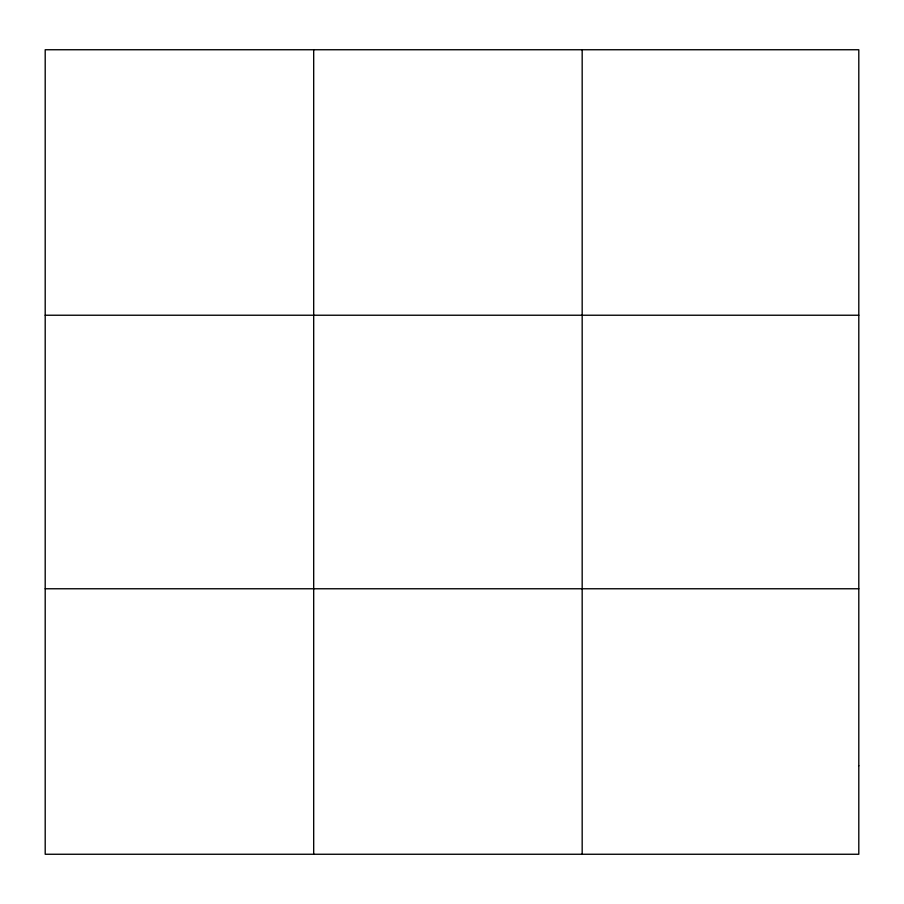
<?xml version="1.0" encoding="UTF-8"?>
<svg xmlns="http://www.w3.org/2000/svg" width="904" height="904" viewBox="0 0 904 904"><rect width="100%" height="100%" fill="white"/><g stroke="black" fill="none" stroke-linecap="round" stroke-linejoin="round"><path stroke-width="1.36" d="M313.688 49.743L313.688 854.257M582.176 49.743L582.176 854.257M45.2 315.236L858.8 315.236M45.2 588.764L858.8 588.764M858.8 765.756L858.8 854.257L45.2 854.257L45.2 49.743L858.8 49.743L858.8 765.756"/></g></svg>
